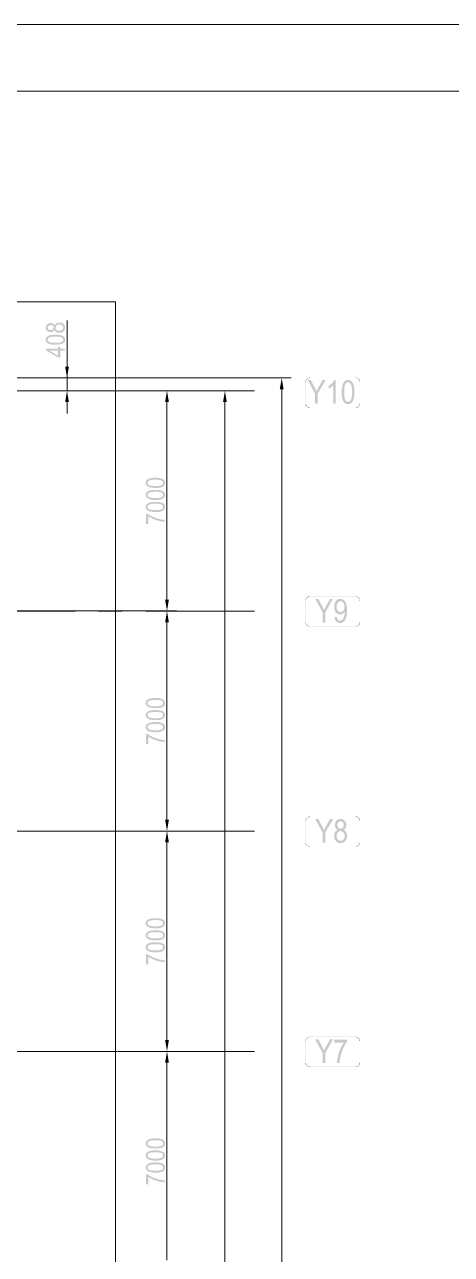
# Model space of a CAD drawing. Header units: millimetres. Extents: x 51.5 to 74.8, y 0.8 to 17.2.
# Drawn here: x 60.19 to 61.97, y 12.11 to 17.22 of the extents above; entities that cross this region are included whole.
import ezdxf

# ---------------------------------------------------------------- set-up
doc = ezdxf.new("R2010")
doc.units = ezdxf.units.MM
doc.layers.add('PDF_Geomertry', color=7, linetype='Continuous')
doc.layers.add('PDF_Solid Fills', color=7, linetype='Continuous')

msp = doc.modelspace()

# ---------------------------------------------------------------- hatches: boundary and pattern name
at = {"layer": 'PDF_Solid Fills', "transparency": 33554559}
h = msp.add_hatch(color=256, dxfattribs=at)
h.paths.add_polyline_path([(60.3159, 15.9505), (60.3148, 15.9481), (60.3118, 15.9445), (60.3098, 15.9433), (60.3077, 15.942), (60.3029, 15.9409), (60.2998, 15.9409), (60.2954, 15.9409), (60.2882, 15.9436), (60.2854, 15.9462), (60.2826, 15.9488), (60.2797, 15.9554), (60.2797, 15.9594), (60.2797, 15.9634), (60.2826, 15.9701), (60.2855, 15.9727), (60.2883, 15.9755), (60.2957, 15.9781), (60.3002, 15.9781), (60.303, 15.9781), (60.3079, 15.9769), (60.3098, 15.9758), (60.3118, 15.9745), (60.3148, 15.9711), (60.3159, 15.9687), (60.317, 15.9715), (60.3208, 15.9761), (60.3234, 15.9776), (60.3259, 15.9791), (60.3323, 15.9808), (60.3361, 15.9808), (60.3413, 15.9808), (60.35, 15.9777), (60.3533, 15.9747), (60.3566, 15.9716), (60.3598, 15.9641), (60.3598, 15.9595), (60.3598, 15.9549), (60.3566, 15.9474), (60.3533, 15.9444), (60.35, 15.9413), (60.3412, 15.9383), (60.3358, 15.9383), (60.3319, 15.9383), (60.3254, 15.9399), (60.3229, 15.9415), (60.3202, 15.9431), (60.3168, 15.9476)])
h.paths.add_polyline_path([(60.3359, 15.9463), (60.3395, 15.9463), (60.3454, 15.9483), (60.3475, 15.9502), (60.3497, 15.9522), (60.3519, 15.9569), (60.3519, 15.9595), (60.3519, 15.9623), (60.3498, 15.9669), (60.3476, 15.9688), (60.3455, 15.9708), (60.3398, 15.9726), (60.3362, 15.9726), (60.3326, 15.9726), (60.3268, 15.9706), (60.3245, 15.9687), (60.3223, 15.9668), (60.3201, 15.962), (60.3201, 15.9594), (60.3201, 15.9566), (60.3223, 15.952), (60.3245, 15.9501), (60.3268, 15.9483), (60.3325, 15.9463)])
h.paths.add_polyline_path([(60.2995, 15.949), (60.3025, 15.949), (60.307, 15.9505), (60.3087, 15.952), (60.3105, 15.9536), (60.3122, 15.9573), (60.3122, 15.9595), (60.3122, 15.9618), (60.3105, 15.9655), (60.3088, 15.967), (60.3072, 15.9686), (60.3029, 15.9701), (60.3001, 15.9701), (60.2975, 15.9701), (60.2929, 15.9684), (60.2912, 15.9669), (60.2894, 15.9654), (60.2877, 15.9616), (60.2877, 15.9594), (60.2877, 15.9573), (60.2894, 15.9536), (60.2911, 15.952), (60.2927, 15.9505), (60.297, 15.949)])
h = msp.add_hatch(color=256, dxfattribs=at)
h.paths.add_polyline_path([(60.3198, 15.8883), (60.31, 15.8883), (60.295, 15.8909), (60.29, 15.8936), (60.2848, 15.8962), (60.2797, 15.9041), (60.2797, 15.9093), (60.2797, 15.914), (60.2838, 15.9212), (60.288, 15.9238), (60.293, 15.927), (60.3088, 15.9302), (60.3198, 15.9302), (60.3297, 15.9302), (60.3445, 15.9276), (60.3497, 15.9249), (60.3548, 15.9223), (60.3598, 15.9144), (60.3598, 15.9093), (60.3598, 15.9045), (60.3554, 15.897), (60.3509, 15.8941), (60.3463, 15.8912), (60.3309, 15.8883)])
h.paths.add_polyline_path([(60.3198, 15.8963), (60.3294, 15.8963), (60.3422, 15.8981), (60.3454, 15.8999), (60.3487, 15.9019), (60.3519, 15.9066), (60.3519, 15.9094), (60.3519, 15.9122), (60.3487, 15.9168), (60.3454, 15.9186), (60.342, 15.9204), (60.3293, 15.9222), (60.3198, 15.9222), (60.3102, 15.9222), (60.2975, 15.9204), (60.2941, 15.9186), (60.2909, 15.9166), (60.2877, 15.9119), (60.2877, 15.909), (60.2877, 15.9063), (60.2909, 15.9018), (60.2943, 15.8999), (60.2976, 15.8981), (60.3104, 15.8963)])
h = msp.add_hatch(color=256, dxfattribs=at)
h.paths.add_polyline_path([(60.3586, 15.8636), (60.3398, 15.8636), (60.3398, 15.8356), (60.3309, 15.8356), (60.2801, 15.8649), (60.2801, 15.8715), (60.3309, 15.8715), (60.3309, 15.8802), (60.3398, 15.8802), (60.3398, 15.8715), (60.3586, 15.8715)])
h.paths.add_polyline_path([(60.3309, 15.8636), (60.2955, 15.8636), (60.3309, 15.8434)])
for points in [[(61.3997, 15.643), (61.3997, 15.6845), (61.3687, 15.7411), (61.3816, 15.7411), (61.3975, 15.7116), (61.3998, 15.7072), (61.404, 15.699), (61.4057, 15.6951), (61.4075, 15.6988), (61.4119, 15.7076), (61.4145, 15.7123), (61.4301, 15.7411), (61.4425, 15.7411), (61.4104, 15.6845), (61.4104, 15.643)], [(61.4851, 15.643), (61.4752, 15.643), (61.4752, 15.7197), (61.4734, 15.7177), (61.4688, 15.7137), (61.4661, 15.7116), (61.4632, 15.7095), (61.4579, 15.7063), (61.4554, 15.7052), (61.4554, 15.717), (61.4595, 15.7193), (61.4668, 15.7249), (61.4698, 15.7284), (61.473, 15.7318), (61.4773, 15.7383), (61.4787, 15.7415), (61.4851, 15.7415)], [(60.7061, 15.1433), (60.6968, 15.1433), (60.6968, 15.1849), (60.7043, 15.1849), (60.7104, 15.1802), (60.7261, 15.172), (60.7358, 15.1686), (60.7455, 15.1649), (60.7647, 15.1609), (60.7743, 15.1604), (60.7743, 15.1523), (60.7693, 15.1524), (60.7579, 15.154), (60.7512, 15.1554), (60.7447, 15.1569), (60.7322, 15.1609), (60.7262, 15.1636), (60.7204, 15.1662), (60.7102, 15.1718), (60.7061, 15.1747)], [(61.4309, 14.7331), (61.4309, 14.7747), (61.4, 14.8312), (61.4129, 14.8312), (61.4287, 14.8018), (61.4311, 14.7973), (61.4352, 14.7891), (61.4369, 14.7851), (61.4387, 14.789), (61.4432, 14.7976), (61.4458, 14.8024), (61.4613, 14.8312), (61.4737, 14.8312), (61.4416, 14.7747), (61.4416, 14.7331)], [(60.7061, 14.2276), (60.6968, 14.2276), (60.6968, 14.2691), (60.7043, 14.2691), (60.7104, 14.2645), (60.7261, 14.2563), (60.7358, 14.2527), (60.7455, 14.2493), (60.7647, 14.2452), (60.7743, 14.2447), (60.7743, 14.2366), (60.7693, 14.2366), (60.7579, 14.2381), (60.7512, 14.2397), (60.7447, 14.2412), (60.7322, 14.2452), (60.7262, 14.2479), (60.7204, 14.2504), (60.7102, 14.2559), (60.7061, 14.259)], [(61.4309, 13.8173), (61.4309, 13.859), (61.4, 13.9155), (61.4129, 13.9155), (61.4287, 13.8859), (61.4311, 13.8816), (61.4352, 13.8733), (61.4369, 13.8694), (61.4387, 13.8733), (61.4432, 13.8819), (61.4458, 13.8868), (61.4613, 13.9155), (61.4737, 13.9155), (61.4416, 13.859), (61.4416, 13.8173)], [(60.7061, 13.3118), (60.6968, 13.3118), (60.6968, 13.3534), (60.7043, 13.3534), (60.7104, 13.3488), (60.7261, 13.3406), (60.7358, 13.337), (60.7455, 13.3336), (60.7647, 13.3294), (60.7743, 13.329), (60.7743, 13.3208), (60.7693, 13.3209), (60.7579, 13.3224), (60.7512, 13.324), (60.7447, 13.3254), (60.7322, 13.3295), (60.7262, 13.332), (60.7204, 13.3347), (60.7102, 13.3402), (60.7061, 13.3433)], [(61.4309, 12.9011), (61.4309, 12.9426), (61.4, 12.9991), (61.4129, 12.9991), (61.4287, 12.9695), (61.4311, 12.9652), (61.4352, 12.9569), (61.4369, 12.953), (61.4387, 12.9569), (61.4432, 12.9655), (61.4458, 12.9704), (61.4613, 12.9991), (61.4737, 12.9991), (61.4416, 12.9426), (61.4416, 12.9011)], [(61.4797, 12.9862), (61.4797, 12.9979), (61.5318, 12.9979), (61.5318, 12.9884), (61.5259, 12.9809), (61.5157, 12.9612), (61.5113, 12.9491), (61.5069, 12.9369), (61.5018, 12.9129), (61.5011, 12.9011), (61.4911, 12.9011), (61.4911, 12.9072), (61.493, 12.9215), (61.495, 12.9297), (61.4968, 12.9379), (61.5019, 12.9536), (61.5051, 12.9609), (61.5083, 12.9684), (61.5152, 12.9811), (61.519, 12.9862)], [(60.7061, 12.3961), (60.6968, 12.3961), (60.6968, 12.4377), (60.7043, 12.4377), (60.7104, 12.433), (60.7261, 12.4248), (60.7358, 12.4213), (60.7455, 12.4177), (60.7647, 12.4137), (60.7743, 12.4131), (60.7743, 12.4051), (60.7693, 12.4051), (60.7579, 12.4068), (60.7512, 12.4081), (60.7447, 12.4097), (60.7322, 12.4137), (60.7262, 12.4163), (60.7204, 12.419), (60.7102, 12.4245), (60.7061, 12.4274)]]:
    msp.add_hatch(color=256, dxfattribs=at).paths.add_polyline_path(points)
h = msp.add_hatch(color=256, dxfattribs=at)
h.paths.add_polyline_path([(61.5104, 15.6913), (61.5104, 15.7037), (61.5137, 15.7224), (61.517, 15.7288), (61.5204, 15.7352), (61.5302, 15.7415), (61.5366, 15.7415), (61.5425, 15.7415), (61.5515, 15.7363), (61.5548, 15.7312), (61.5588, 15.7249), (61.5629, 15.7051), (61.5629, 15.6913), (61.5629, 15.6791), (61.5595, 15.6605), (61.5562, 15.6541), (61.5529, 15.6477), (61.543, 15.6413), (61.5365, 15.6413), (61.5308, 15.6413), (61.5213, 15.6469), (61.5177, 15.6526), (61.514, 15.6581), (61.5104, 15.6776)])
h.paths.add_polyline_path([(61.5205, 15.6915), (61.5205, 15.6795), (61.5227, 15.6634), (61.5251, 15.6594), (61.5273, 15.6554), (61.5333, 15.6512), (61.5369, 15.6512), (61.5402, 15.6512), (61.5459, 15.6554), (61.5482, 15.6595), (61.5505, 15.6636), (61.5527, 15.6795), (61.5527, 15.6915), (61.5527, 15.7034), (61.5505, 15.7194), (61.5482, 15.7236), (61.5458, 15.7276), (61.54, 15.7316), (61.5362, 15.7316), (61.5329, 15.7316), (61.5273, 15.7274), (61.525, 15.7234), (61.5227, 15.7193), (61.5205, 15.7033)])
h = msp.add_hatch(color=256, dxfattribs=at)
h.paths.add_polyline_path([(60.7355, 15.2929), (60.7257, 15.2929), (60.7107, 15.2955), (60.7057, 15.2981), (60.7005, 15.3009), (60.6954, 15.3087), (60.6954, 15.314), (60.6954, 15.3186), (60.6995, 15.3258), (60.7037, 15.3284), (60.7087, 15.3318), (60.7245, 15.3349), (60.7355, 15.3349), (60.7454, 15.3349), (60.7602, 15.3323), (60.7654, 15.3297), (60.7705, 15.3269), (60.7755, 15.3191), (60.7755, 15.3138), (60.7755, 15.3093), (60.7711, 15.3016), (60.7666, 15.2987), (60.762, 15.2958), (60.7466, 15.2929)])
h.paths.add_polyline_path([(60.7355, 15.3009), (60.7451, 15.3009), (60.7579, 15.3029), (60.7611, 15.3047), (60.7644, 15.3065), (60.7676, 15.3112), (60.7676, 15.3141), (60.7676, 15.3168), (60.7644, 15.3213), (60.7611, 15.3231), (60.7577, 15.3249), (60.745, 15.3268), (60.7355, 15.3268), (60.7259, 15.3268), (60.7132, 15.3249), (60.7098, 15.3231), (60.7066, 15.3213), (60.7034, 15.3165), (60.7034, 15.3136), (60.7034, 15.3109), (60.7066, 15.3065), (60.71, 15.3045), (60.7133, 15.3027), (60.7261, 15.3009)])
h = msp.add_hatch(color=256, dxfattribs=at)
h.paths.add_polyline_path([(60.7355, 15.2429), (60.7257, 15.2429), (60.7107, 15.2455), (60.7057, 15.2481), (60.7005, 15.2508), (60.6954, 15.2587), (60.6954, 15.2638), (60.6954, 15.2686), (60.6995, 15.2758), (60.7037, 15.2784), (60.7087, 15.2816), (60.7245, 15.2848), (60.7355, 15.2848), (60.7454, 15.2848), (60.7602, 15.2822), (60.7654, 15.2795), (60.7705, 15.2769), (60.7755, 15.269), (60.7755, 15.2638), (60.7755, 15.2591), (60.7711, 15.2516), (60.7666, 15.2487), (60.762, 15.2458), (60.7466, 15.2429)])
h.paths.add_polyline_path([(60.7355, 15.2509), (60.7451, 15.2509), (60.7579, 15.2527), (60.7611, 15.2545), (60.7644, 15.2565), (60.7676, 15.2612), (60.7676, 15.264), (60.7676, 15.2668), (60.7644, 15.2713), (60.7611, 15.2731), (60.7577, 15.2749), (60.745, 15.2768), (60.7355, 15.2768), (60.7259, 15.2768), (60.7132, 15.2749), (60.7098, 15.2731), (60.7066, 15.2712), (60.7034, 15.2665), (60.7034, 15.2636), (60.7034, 15.2609), (60.7066, 15.2563), (60.71, 15.2545), (60.7133, 15.2527), (60.7261, 15.2509)])
h = msp.add_hatch(color=256, dxfattribs=at)
h.paths.add_polyline_path([(60.7355, 15.1927), (60.7257, 15.1927), (60.7107, 15.1955), (60.7057, 15.1981), (60.7005, 15.2008), (60.6954, 15.2087), (60.6954, 15.2138), (60.6954, 15.2184), (60.6995, 15.2258), (60.7037, 15.2284), (60.7087, 15.2316), (60.7245, 15.2348), (60.7355, 15.2348), (60.7454, 15.2348), (60.7602, 15.2322), (60.7654, 15.2295), (60.7705, 15.2269), (60.7755, 15.219), (60.7755, 15.2137), (60.7755, 15.2091), (60.7711, 15.2016), (60.7666, 15.1987), (60.762, 15.1956), (60.7466, 15.1927)])
h.paths.add_polyline_path([(60.7355, 15.2009), (60.7451, 15.2009), (60.7579, 15.2027), (60.7611, 15.2045), (60.7644, 15.2063), (60.7676, 15.2111), (60.7676, 15.214), (60.7676, 15.2168), (60.7644, 15.2212), (60.7611, 15.223), (60.7577, 15.2249), (60.745, 15.2268), (60.7355, 15.2268), (60.7259, 15.2268), (60.7132, 15.2248), (60.7098, 15.223), (60.7066, 15.2212), (60.7034, 15.2165), (60.7034, 15.2136), (60.7034, 15.2108), (60.7066, 15.2063), (60.71, 15.2045), (60.7133, 15.2027), (60.7261, 15.2009)])
h = msp.add_hatch(color=256, dxfattribs=at)
h.paths.add_polyline_path([(61.4805, 14.7558), (61.49, 14.7569), (61.4912, 14.7491), (61.4979, 14.7413), (61.5034, 14.7413), (61.5059, 14.7413), (61.5104, 14.743), (61.5125, 14.7448), (61.5145, 14.7465), (61.5179, 14.7524), (61.5193, 14.7568), (61.5208, 14.7611), (61.5222, 14.7712), (61.5222, 14.7769), (61.5222, 14.7793), (61.5207, 14.7763), (61.5165, 14.7716), (61.5138, 14.7699), (61.5112, 14.7681), (61.5059, 14.7665), (61.5032, 14.7665), (61.4983, 14.7665), (61.4897, 14.7706), (61.4862, 14.7749), (61.4826, 14.7793), (61.479, 14.7911), (61.479, 14.7986), (61.479, 14.8062), (61.4827, 14.8183), (61.4865, 14.8227), (61.4901, 14.8272), (61.4991, 14.8316), (61.5044, 14.8316), (61.5082, 14.8316), (61.5152, 14.8291), (61.5184, 14.8266), (61.5218, 14.8243), (61.5268, 14.8169), (61.5286, 14.812), (61.5302, 14.8073), (61.532, 14.7934), (61.532, 14.7843), (61.532, 14.7743), (61.5301, 14.7586), (61.5283, 14.7529), (61.5263, 14.7473), (61.5212, 14.7391), (61.5179, 14.7366), (61.5145, 14.734), (61.5073, 14.7315), (61.5033, 14.7315), (61.4986, 14.7315), (61.4909, 14.7345), (61.4879, 14.7377), (61.4848, 14.7408), (61.4811, 14.7499)])
h.paths.add_polyline_path([(61.5211, 14.7991), (61.5211, 14.8044), (61.5187, 14.8127), (61.5163, 14.8156), (61.514, 14.8187), (61.5086, 14.8218), (61.5055, 14.8218), (61.5023, 14.8218), (61.4966, 14.8186), (61.4941, 14.8152), (61.4916, 14.812), (61.4891, 14.8034), (61.4891, 14.7981), (61.4891, 14.7933), (61.4915, 14.7856), (61.4938, 14.7827), (61.4963, 14.7799), (61.502, 14.777), (61.5054, 14.777), (61.5086, 14.777), (61.5143, 14.7799), (61.5165, 14.7827), (61.5187, 14.7856), (61.5211, 14.7938)])
h = msp.add_hatch(color=256, dxfattribs=at)
h.paths.add_polyline_path([(60.7355, 14.3772), (60.7257, 14.3772), (60.7107, 14.3798), (60.7057, 14.3824), (60.7005, 14.3851), (60.6954, 14.393), (60.6954, 14.3981), (60.6954, 14.4029), (60.6995, 14.4101), (60.7037, 14.4127), (60.7087, 14.4159), (60.7245, 14.4191), (60.7355, 14.4191), (60.7454, 14.4191), (60.7602, 14.4165), (60.7654, 14.4138), (60.7705, 14.4112), (60.7755, 14.4033), (60.7755, 14.3981), (60.7755, 14.3934), (60.7711, 14.3859), (60.7666, 14.383), (60.762, 14.3801), (60.7466, 14.3772)])
h.paths.add_polyline_path([(60.7355, 14.3852), (60.7451, 14.3852), (60.7579, 14.387), (60.7611, 14.3888), (60.7644, 14.3908), (60.7676, 14.3955), (60.7676, 14.3983), (60.7676, 14.4011), (60.7644, 14.4056), (60.7611, 14.4074), (60.7577, 14.4093), (60.745, 14.4111), (60.7355, 14.4111), (60.7259, 14.4111), (60.7132, 14.4093), (60.7098, 14.4074), (60.7066, 14.4055), (60.7034, 14.4008), (60.7034, 14.3979), (60.7034, 14.3952), (60.7066, 14.3906), (60.71, 14.3888), (60.7133, 14.387), (60.7261, 14.3852)])
h = msp.add_hatch(color=256, dxfattribs=at)
h.paths.add_polyline_path([(60.7355, 14.327), (60.7257, 14.327), (60.7107, 14.3298), (60.7057, 14.3324), (60.7005, 14.3351), (60.6954, 14.343), (60.6954, 14.3481), (60.6954, 14.3527), (60.6995, 14.3601), (60.7037, 14.3627), (60.7087, 14.3659), (60.7245, 14.3691), (60.7355, 14.3691), (60.7454, 14.3691), (60.7602, 14.3665), (60.7654, 14.3638), (60.7705, 14.3612), (60.7755, 14.3533), (60.7755, 14.348), (60.7755, 14.3434), (60.7711, 14.3359), (60.7666, 14.333), (60.762, 14.3299), (60.7466, 14.327)])
h.paths.add_polyline_path([(60.7355, 14.3352), (60.7451, 14.3352), (60.7579, 14.337), (60.7611, 14.3388), (60.7644, 14.3406), (60.7676, 14.3454), (60.7676, 14.3483), (60.7676, 14.3511), (60.7644, 14.3555), (60.7611, 14.3573), (60.7577, 14.3593), (60.745, 14.3611), (60.7355, 14.3611), (60.7259, 14.3611), (60.7132, 14.3591), (60.7098, 14.3573), (60.7066, 14.3555), (60.7034, 14.3508), (60.7034, 14.3479), (60.7034, 14.3451), (60.7066, 14.3406), (60.71, 14.3388), (60.7133, 14.337), (60.7261, 14.3352)])
h = msp.add_hatch(color=256, dxfattribs=at)
h.paths.add_polyline_path([(60.7355, 14.277), (60.7257, 14.277), (60.7107, 14.2797), (60.7057, 14.2823), (60.7005, 14.2851), (60.6954, 14.2929), (60.6954, 14.2981), (60.6954, 14.3027), (60.6995, 14.3099), (60.7037, 14.3126), (60.7087, 14.3158), (60.7245, 14.3191), (60.7355, 14.3191), (60.7454, 14.3191), (60.7602, 14.3165), (60.7654, 14.3137), (60.7705, 14.3111), (60.7755, 14.3033), (60.7755, 14.298), (60.7755, 14.2934), (60.7711, 14.2858), (60.7666, 14.2829), (60.762, 14.2799), (60.7466, 14.277)])
h.paths.add_polyline_path([(60.7355, 14.2851), (60.7451, 14.2851), (60.7579, 14.287), (60.7611, 14.2888), (60.7644, 14.2906), (60.7676, 14.2954), (60.7676, 14.2983), (60.7676, 14.3009), (60.7644, 14.3055), (60.7611, 14.3073), (60.7577, 14.3091), (60.745, 14.3109), (60.7355, 14.3109), (60.7259, 14.3109), (60.7132, 14.3091), (60.7098, 14.3073), (60.7066, 14.3055), (60.7034, 14.3006), (60.7034, 14.2977), (60.7034, 14.2951), (60.7066, 14.2905), (60.71, 14.2887), (60.7133, 14.2869), (60.7261, 14.2851)])
h = msp.add_hatch(color=256, dxfattribs=at)
h.paths.add_polyline_path([(61.4943, 13.8706), (61.4913, 13.872), (61.4868, 13.8758), (61.4852, 13.8783), (61.4838, 13.8808), (61.4823, 13.887), (61.4823, 13.8906), (61.4823, 13.8963), (61.4855, 13.9054), (61.4888, 13.9088), (61.4922, 13.9123), (61.5005, 13.9159), (61.5054, 13.9159), (61.5105, 13.9159), (61.5188, 13.9123), (61.5222, 13.9087), (61.5255, 13.9052), (61.5288, 13.8959), (61.5288, 13.8904), (61.5288, 13.8868), (61.5273, 13.8808), (61.5259, 13.8783), (61.5244, 13.8759), (61.52, 13.872), (61.5169, 13.8706), (61.5207, 13.8693), (61.5262, 13.8645), (61.5282, 13.8613), (61.5301, 13.8581), (61.532, 13.8501), (61.532, 13.8454), (61.532, 13.8388), (61.5283, 13.8281), (61.5244, 13.824), (61.5207, 13.8198), (61.5112, 13.8156), (61.5057, 13.8156), (61.5, 13.8156), (61.4904, 13.8198), (61.4866, 13.824), (61.4829, 13.8281), (61.479, 13.839), (61.479, 13.8458), (61.479, 13.8506), (61.4811, 13.8588), (61.483, 13.862), (61.4851, 13.8652), (61.4907, 13.8695)])
h.paths.add_polyline_path([(61.4891, 13.8456), (61.4891, 13.8412), (61.4916, 13.834), (61.494, 13.8312), (61.4965, 13.8284), (61.5022, 13.8256), (61.5057, 13.8256), (61.509, 13.8256), (61.5148, 13.8283), (61.5172, 13.8309), (61.5195, 13.8337), (61.5219, 13.8408), (61.5219, 13.8454), (61.5219, 13.8498), (61.5195, 13.8572), (61.517, 13.8598), (61.5147, 13.8626), (61.5087, 13.8654), (61.5054, 13.8654), (61.5019, 13.8654), (61.4962, 13.8626), (61.4938, 13.8599), (61.4915, 13.8572), (61.4891, 13.8501)])
h.paths.add_polyline_path([(61.4923, 13.8911), (61.4923, 13.8874), (61.4943, 13.8818), (61.4962, 13.8795), (61.4982, 13.8774), (61.5029, 13.8754), (61.5057, 13.8754), (61.5083, 13.8754), (61.513, 13.8774), (61.5148, 13.8795), (61.5168, 13.8816), (61.5187, 13.887), (61.5187, 13.8904), (61.5187, 13.8938), (61.5168, 13.8994), (61.5148, 13.9016), (61.5129, 13.9038), (61.5082, 13.9059), (61.5055, 13.9059), (61.5027, 13.9059), (61.4982, 13.9038), (61.4962, 13.9018), (61.4943, 13.8995), (61.4923, 13.8943)])
h = msp.add_hatch(color=256, dxfattribs=at)
h.paths.add_polyline_path([(60.7355, 13.4613), (60.7257, 13.4613), (60.7107, 13.4641), (60.7057, 13.4668), (60.7005, 13.4694), (60.6954, 13.4773), (60.6954, 13.4824), (60.6954, 13.487), (60.6995, 13.4944), (60.7037, 13.497), (60.7087, 13.5002), (60.7245, 13.5034), (60.7355, 13.5034), (60.7454, 13.5034), (60.7602, 13.5008), (60.7654, 13.4981), (60.7705, 13.4955), (60.7755, 13.4876), (60.7755, 13.4823), (60.7755, 13.4777), (60.7711, 13.4702), (60.7666, 13.4673), (60.762, 13.4643), (60.7466, 13.4613)])
h.paths.add_polyline_path([(60.7355, 13.4695), (60.7451, 13.4695), (60.7579, 13.4713), (60.7611, 13.4731), (60.7644, 13.4749), (60.7676, 13.4797), (60.7676, 13.4826), (60.7676, 13.4854), (60.7644, 13.4898), (60.7611, 13.4916), (60.7577, 13.4936), (60.745, 13.4954), (60.7355, 13.4954), (60.7259, 13.4954), (60.7132, 13.4934), (60.7098, 13.4916), (60.7066, 13.4898), (60.7034, 13.4851), (60.7034, 13.4822), (60.7034, 13.4794), (60.7066, 13.4749), (60.71, 13.4731), (60.7133, 13.4713), (60.7261, 13.4695)])
h = msp.add_hatch(color=256, dxfattribs=at)
h.paths.add_polyline_path([(60.7355, 13.4113), (60.7257, 13.4113), (60.7107, 13.414), (60.7057, 13.4166), (60.7005, 13.4194), (60.6954, 13.4272), (60.6954, 13.4324), (60.6954, 13.437), (60.6995, 13.4443), (60.7037, 13.4469), (60.7087, 13.4501), (60.7245, 13.4534), (60.7355, 13.4534), (60.7454, 13.4534), (60.7602, 13.4508), (60.7654, 13.448), (60.7705, 13.4454), (60.7755, 13.4376), (60.7755, 13.4323), (60.7755, 13.4277), (60.7711, 13.4201), (60.7666, 13.4172), (60.762, 13.4143), (60.7466, 13.4113)])
h.paths.add_polyline_path([(60.7355, 13.4194), (60.7451, 13.4194), (60.7579, 13.4212), (60.7611, 13.4231), (60.7644, 13.4249), (60.7676, 13.4297), (60.7676, 13.4326), (60.7676, 13.4352), (60.7644, 13.4398), (60.7611, 13.4416), (60.7577, 13.4434), (60.745, 13.4452), (60.7355, 13.4452), (60.7259, 13.4452), (60.7132, 13.4434), (60.7098, 13.4416), (60.7066, 13.4398), (60.7034, 13.4349), (60.7034, 13.432), (60.7034, 13.4294), (60.7066, 13.4248), (60.71, 13.423), (60.7133, 13.4212), (60.7261, 13.4194)])
h = msp.add_hatch(color=256, dxfattribs=at)
h.paths.add_polyline_path([(60.7355, 13.3613), (60.7257, 13.3613), (60.7107, 13.364), (60.7057, 13.3666), (60.7005, 13.3693), (60.6954, 13.3772), (60.6954, 13.3823), (60.6954, 13.387), (60.6995, 13.3943), (60.7037, 13.3969), (60.7087, 13.4001), (60.7245, 13.4033), (60.7355, 13.4033), (60.7454, 13.4033), (60.7602, 13.4006), (60.7654, 13.398), (60.7705, 13.3954), (60.7755, 13.3874), (60.7755, 13.3823), (60.7755, 13.3776), (60.7711, 13.3701), (60.7666, 13.3672), (60.762, 13.3643), (60.7466, 13.3613)])
h.paths.add_polyline_path([(60.7355, 13.3694), (60.7451, 13.3694), (60.7579, 13.3712), (60.7611, 13.373), (60.7644, 13.3749), (60.7676, 13.3797), (60.7676, 13.3824), (60.7676, 13.3852), (60.7644, 13.3898), (60.7611, 13.3916), (60.7577, 13.3934), (60.745, 13.3952), (60.7355, 13.3952), (60.7259, 13.3952), (60.7132, 13.3934), (60.7098, 13.3916), (60.7066, 13.3897), (60.7034, 13.3849), (60.7034, 13.382), (60.7034, 13.3793), (60.7066, 13.3748), (60.71, 13.373), (60.7133, 13.3712), (60.7261, 13.3694)])
h = msp.add_hatch(color=256, dxfattribs=at)
h.paths.add_polyline_path([(60.7355, 12.5456), (60.7257, 12.5456), (60.7107, 12.5483), (60.7057, 12.5509), (60.7005, 12.5537), (60.6954, 12.5615), (60.6954, 12.5668), (60.6954, 12.5713), (60.6995, 12.5786), (60.7037, 12.5812), (60.7087, 12.5844), (60.7245, 12.5877), (60.7355, 12.5877), (60.7454, 12.5877), (60.7602, 12.5851), (60.7654, 12.5823), (60.7705, 12.5797), (60.7755, 12.5719), (60.7755, 12.5666), (60.7755, 12.562), (60.7711, 12.5544), (60.7666, 12.5515), (60.762, 12.5486), (60.7466, 12.5456)])
h.paths.add_polyline_path([(60.7355, 12.5537), (60.7451, 12.5537), (60.7579, 12.5555), (60.7611, 12.5574), (60.7644, 12.5593), (60.7676, 12.564), (60.7676, 12.5669), (60.7676, 12.5695), (60.7644, 12.5741), (60.7611, 12.5759), (60.7577, 12.5777), (60.745, 12.5795), (60.7355, 12.5795), (60.7259, 12.5795), (60.7132, 12.5777), (60.7098, 12.5759), (60.7066, 12.5741), (60.7034, 12.5693), (60.7034, 12.5663), (60.7034, 12.5637), (60.7066, 12.5591), (60.71, 12.5573), (60.7133, 12.5555), (60.7261, 12.5537)])
h = msp.add_hatch(color=256, dxfattribs=at)
h.paths.add_polyline_path([(60.7355, 12.4956), (60.7257, 12.4956), (60.7107, 12.4983), (60.7057, 12.5009), (60.7005, 12.5036), (60.6954, 12.5115), (60.6954, 12.5166), (60.6954, 12.5213), (60.6995, 12.5286), (60.7037, 12.5312), (60.7087, 12.5344), (60.7245, 12.5376), (60.7355, 12.5376), (60.7454, 12.5376), (60.7602, 12.5349), (60.7654, 12.5323), (60.7705, 12.5297), (60.7755, 12.5218), (60.7755, 12.5166), (60.7755, 12.5119), (60.7711, 12.5044), (60.7666, 12.5015), (60.762, 12.4986), (60.7466, 12.4956)])
h.paths.add_polyline_path([(60.7355, 12.5037), (60.7451, 12.5037), (60.7579, 12.5055), (60.7611, 12.5073), (60.7644, 12.5093), (60.7676, 12.514), (60.7676, 12.5168), (60.7676, 12.5195), (60.7644, 12.5241), (60.7611, 12.5259), (60.7577, 12.5277), (60.745, 12.5295), (60.7355, 12.5295), (60.7259, 12.5295), (60.7132, 12.5277), (60.7098, 12.5258), (60.7066, 12.524), (60.7034, 12.5193), (60.7034, 12.5163), (60.7034, 12.5136), (60.7066, 12.5091), (60.71, 12.5073), (60.7133, 12.5055), (60.7261, 12.5037)])
h = msp.add_hatch(color=256, dxfattribs=at)
h.paths.add_polyline_path([(60.7355, 12.4455), (60.7257, 12.4455), (60.7107, 12.4481), (60.7057, 12.4509), (60.7005, 12.4536), (60.6954, 12.4615), (60.6954, 12.4666), (60.6954, 12.4712), (60.6995, 12.4784), (60.7037, 12.4812), (60.7087, 12.4844), (60.7245, 12.4876), (60.7355, 12.4876), (60.7454, 12.4876), (60.7602, 12.4849), (60.7654, 12.4823), (60.7705, 12.4797), (60.7755, 12.4718), (60.7755, 12.4665), (60.7755, 12.4619), (60.7711, 12.4544), (60.7666, 12.4515), (60.762, 12.4484), (60.7466, 12.4455)])
h.paths.add_polyline_path([(60.7355, 12.4537), (60.7451, 12.4537), (60.7579, 12.4555), (60.7611, 12.4573), (60.7644, 12.4591), (60.7676, 12.4638), (60.7676, 12.4668), (60.7676, 12.4694), (60.7644, 12.474), (60.7611, 12.4758), (60.7577, 12.4776), (60.745, 12.4795), (60.7355, 12.4795), (60.7259, 12.4795), (60.7132, 12.4776), (60.7098, 12.4758), (60.7066, 12.474), (60.7034, 12.4693), (60.7034, 12.4662), (60.7034, 12.4636), (60.7066, 12.4591), (60.71, 12.4573), (60.7133, 12.4555), (60.7261, 12.4537)])

# ---------------------------------------------------------------- linework, layer by layer
at = {"layer": 'PDF_Geomertry', "lineweight": 0}
for points in [[(51.4723, 0.7526), (74.7593, 0.7526), (74.7593, 17.2198), (51.4723, 17.2198), (51.4723, 0.7526)], [(51.7495, 1.0298), (74.482, 1.0298), (74.482, 16.9426), (51.7495, 16.9426), (51.7495, 1.0298)], [(57.7201, 16.0665), (60.5695, 16.0665), (60.5695, 10.7274), (57.7201, 10.7274), (57.7201, 16.0665)], [(60.8229, 14.7812), (60.0509, 14.7812)], [(60.8229, 13.8655), (60.0513, 13.8655)], [(60.7836, 13.8655), (60.7836, 13.8655)], [(60.8229, 12.9497), (60.0513, 12.9497)]]:
    msp.add_lwpolyline(points, close=True, dxfattribs=at)
for points in [[(60.3679, 15.697), (60.3679, 15.697), (60.3679, 15.7504), (60.3679, 15.9886)], [(60.3679, 15.7974), (60.3679, 15.8445)], [(61.2998, 15.7504), (60.0848, 15.7504), (60.4072, 15.7504)], [(61.2607, 15.7504), (61.2607, 15.7504)], [(61.2607, 7.1829), (61.2607, 15.7033)], [(60.4012, 15.6966), (59.9107, 15.6966)], [(60.0513, 15.697), (61.0637, 15.697)], [(60.4072, 15.697), (60.0513, 15.697), (60.8229, 15.697)], [(60.5975, 15.6966), (60.4993, 15.6966)], [(61.147, 15.6966), (60.6955, 15.6966)], [(60.7836, 15.697), (60.7836, 15.697)], [(61.0244, 15.697), (61.0244, 15.697)], [(60.3679, 15.6498), (60.3679, 15.6027)], [(60.7836, 14.8283), (60.7836, 15.6498)], [(61.0244, 7.2362), (61.0244, 15.6498)], [(60.4012, 14.7809), (59.9107, 14.7809)], [(60.5975, 14.7809), (60.4993, 14.7809)], [(61.147, 14.7809), (60.6955, 14.7809)], [(60.7836, 14.7341), (60.7836, 13.9126)], [(60.4012, 13.8652), (59.9107, 13.8652)], [(60.5975, 13.8652), (60.4993, 13.8652)], [(61.147, 13.8652), (60.6955, 13.8652)], [(60.7836, 12.9969), (60.7836, 13.8184)], [(60.4012, 12.9495), (59.9107, 12.9495)], [(60.5975, 12.9495), (60.4993, 12.9495)], [(61.147, 12.9495), (60.6955, 12.9495)], [(60.7836, 12.9026), (60.7836, 12.0811)]]:
    msp.add_lwpolyline(points, dxfattribs=at)
at = {"layer": 'PDF_Solid Fills', "transparency": 33554559}
for points in [[(60.3601, 15.7974), (60.3758, 15.7974), (60.3679, 15.7504)], [(61.2684, 15.7033), (61.2527, 15.7033), (61.2607, 15.7504)], [(61.3595, 15.7327), (61.3609, 15.7401), (61.3604, 15.7327), (61.3618, 15.7397)], [(61.3604, 15.6449), (61.3595, 15.6449), (61.3604, 15.7327), (61.3595, 15.7327)], [(61.3609, 15.7401), (61.3651, 15.7462), (61.3618, 15.7397), (61.3657, 15.7455)], [(61.3651, 15.7462), (61.3712, 15.7502), (61.3657, 15.7455), (61.3715, 15.7494)], [(61.3712, 15.7502), (61.3784, 15.7518), (61.3715, 15.7494), (61.3784, 15.7508)], [(61.3784, 15.7508), (61.3784, 15.7518), (61.5677, 15.7508), (61.5677, 15.7518)], [(61.5677, 15.7518), (61.575, 15.7502), (61.5677, 15.7508), (61.5747, 15.7494)], [(61.575, 15.7502), (61.5812, 15.7462), (61.5747, 15.7494), (61.5805, 15.7455)], [(61.5812, 15.7462), (61.5852, 15.7401), (61.5805, 15.7455), (61.5844, 15.7397)], [(61.5852, 15.7401), (61.5868, 15.7327), (61.5844, 15.7397), (61.5858, 15.7327)], [(61.5858, 15.7327), (61.5868, 15.7327), (61.5858, 15.6449), (61.5868, 15.6449)], [(60.3758, 15.6498), (60.3601, 15.6498), (60.3679, 15.697)], [(60.7915, 15.6498), (60.7758, 15.6498), (60.7836, 15.697)], [(61.0323, 15.6498), (61.0166, 15.6498), (61.0244, 15.697)], [(61.3609, 15.6377), (61.3595, 15.6449), (61.3618, 15.638), (61.3604, 15.6449)], [(61.3651, 15.6316), (61.3609, 15.6377), (61.3657, 15.6322), (61.3618, 15.638)], [(61.3712, 15.6274), (61.3651, 15.6316), (61.3715, 15.6283), (61.3657, 15.6322)], [(61.3784, 15.6261), (61.3712, 15.6274), (61.3784, 15.6269), (61.3715, 15.6283)], [(61.5677, 15.6269), (61.5677, 15.6261), (61.3784, 15.6269), (61.3784, 15.6261)], [(61.575, 15.6274), (61.5677, 15.6261), (61.5747, 15.6283), (61.5677, 15.6269)], [(61.5812, 15.6316), (61.575, 15.6274), (61.5805, 15.6322), (61.5747, 15.6283)], [(61.5852, 15.6377), (61.5812, 15.6316), (61.5844, 15.638), (61.5805, 15.6322)], [(61.5868, 15.6449), (61.5852, 15.6377), (61.5858, 15.6449), (61.5844, 15.638)], [(61.3609, 14.8301), (61.3651, 14.8363), (61.3618, 14.8298), (61.3657, 14.8356)], [(61.3651, 14.8363), (61.3712, 14.8404), (61.3657, 14.8356), (61.3715, 14.8395)], [(61.3712, 14.8404), (61.3784, 14.8418), (61.3715, 14.8395), (61.3784, 14.8409)], [(61.3784, 14.8409), (61.3784, 14.8418), (61.5677, 14.8409), (61.5677, 14.8418)], [(61.5677, 14.8418), (61.575, 14.8404), (61.5677, 14.8409), (61.5747, 14.8395)], [(61.575, 14.8404), (61.5812, 14.8363), (61.5747, 14.8395), (61.5805, 14.8356)], [(61.5812, 14.8363), (61.5852, 14.8301), (61.5805, 14.8356), (61.5844, 14.8298)], [(60.7758, 14.8283), (60.7915, 14.8283), (60.7836, 14.7812)], [(61.3595, 14.8229), (61.3609, 14.8301), (61.3604, 14.8229), (61.3618, 14.8298)], [(61.3604, 14.7351), (61.3595, 14.7351), (61.3604, 14.8229), (61.3595, 14.8229)], [(61.5852, 14.8301), (61.5868, 14.8229), (61.5844, 14.8298), (61.5858, 14.8229)], [(61.5858, 14.8229), (61.5868, 14.8229), (61.5858, 14.7351), (61.5868, 14.7351)], [(60.7915, 14.7341), (60.7758, 14.7341), (60.7836, 14.7812)], [(61.3609, 14.7279), (61.3595, 14.7351), (61.3618, 14.7281), (61.3604, 14.7351)], [(61.5868, 14.7351), (61.5852, 14.7279), (61.5858, 14.7351), (61.5844, 14.7281)], [(61.3651, 14.7216), (61.3609, 14.7279), (61.3657, 14.7223), (61.3618, 14.7281)], [(61.3712, 14.7176), (61.3651, 14.7216), (61.3715, 14.7184), (61.3657, 14.7223)], [(61.3784, 14.7161), (61.3712, 14.7176), (61.3784, 14.717), (61.3715, 14.7184)], [(61.5677, 14.717), (61.5677, 14.7161), (61.3784, 14.717), (61.3784, 14.7161)], [(61.575, 14.7176), (61.5677, 14.7161), (61.5747, 14.7184), (61.5677, 14.717)], [(61.5812, 14.7216), (61.575, 14.7176), (61.5805, 14.7223), (61.5747, 14.7184)], [(61.5852, 14.7279), (61.5812, 14.7216), (61.5844, 14.7281), (61.5805, 14.7223)], [(60.7758, 13.9126), (60.7915, 13.9126), (60.7836, 13.8655)], [(61.3595, 13.9072), (61.3609, 13.9144), (61.3604, 13.9072), (61.3618, 13.914)], [(61.3609, 13.9144), (61.3651, 13.9205), (61.3618, 13.914), (61.3657, 13.9198)], [(61.3651, 13.9205), (61.3712, 13.9247), (61.3657, 13.9198), (61.3715, 13.9238)], [(61.3712, 13.9247), (61.3784, 13.9261), (61.3715, 13.9238), (61.3784, 13.9251)], [(61.3784, 13.9251), (61.3784, 13.9261), (61.5677, 13.9251), (61.5677, 13.9261)], [(61.5677, 13.9261), (61.575, 13.9247), (61.5677, 13.9251), (61.5747, 13.9238)], [(61.575, 13.9247), (61.5812, 13.9205), (61.5747, 13.9238), (61.5805, 13.9198)], [(61.5812, 13.9205), (61.5852, 13.9144), (61.5805, 13.9198), (61.5844, 13.914)], [(61.5852, 13.9144), (61.5868, 13.9072), (61.5844, 13.914), (61.5858, 13.9072)], [(60.7915, 13.8184), (60.7758, 13.8184), (60.7836, 13.8655)], [(61.3604, 13.8193), (61.3595, 13.8193), (61.3604, 13.9072), (61.3595, 13.9072)], [(61.5858, 13.9072), (61.5868, 13.9072), (61.5858, 13.8193), (61.5868, 13.8193)], [(61.3609, 13.812), (61.3595, 13.8193), (61.3618, 13.8124), (61.3604, 13.8193)], [(61.3651, 13.8059), (61.3609, 13.812), (61.3657, 13.8066), (61.3618, 13.8124)], [(61.5852, 13.812), (61.5812, 13.8059), (61.5844, 13.8124), (61.5805, 13.8066)], [(61.5868, 13.8193), (61.5852, 13.812), (61.5858, 13.8193), (61.5844, 13.8124)], [(61.3712, 13.8018), (61.3651, 13.8059), (61.3715, 13.8027), (61.3657, 13.8066)], [(61.3784, 13.8004), (61.3712, 13.8018), (61.3784, 13.8013), (61.3715, 13.8027)], [(61.5677, 13.8013), (61.5677, 13.8004), (61.3784, 13.8013), (61.3784, 13.8004)], [(61.575, 13.8018), (61.5677, 13.8004), (61.5747, 13.8027), (61.5677, 13.8013)], [(61.5812, 13.8059), (61.575, 13.8018), (61.5805, 13.8066), (61.5747, 13.8027)], [(60.7758, 12.9969), (60.7915, 12.9969), (60.7836, 12.9497)], [(61.3595, 12.9913), (61.3609, 12.9987), (61.3604, 12.9913), (61.3618, 12.9983)], [(61.3604, 12.9036), (61.3595, 12.9036), (61.3604, 12.9913), (61.3595, 12.9913)], [(61.3609, 12.9987), (61.3651, 13.0048), (61.3618, 12.9983), (61.3657, 13.0041)], [(61.3651, 13.0048), (61.3712, 13.0088), (61.3657, 13.0041), (61.3715, 13.008)], [(61.3712, 13.0088), (61.3784, 13.0104), (61.3715, 13.008), (61.3784, 13.0094)], [(61.3784, 13.0094), (61.3784, 13.0104), (61.5677, 13.0094), (61.5677, 13.0104)], [(61.5677, 13.0104), (61.575, 13.0088), (61.5677, 13.0094), (61.5747, 13.008)], [(61.575, 13.0088), (61.5812, 13.0048), (61.5747, 13.008), (61.5805, 13.0041)], [(61.5812, 13.0048), (61.5852, 12.9987), (61.5805, 13.0041), (61.5844, 12.9983)], [(61.5852, 12.9987), (61.5868, 12.9913), (61.5844, 12.9983), (61.5858, 12.9913)], [(61.5858, 12.9913), (61.5868, 12.9913), (61.5858, 12.9036), (61.5868, 12.9036)], [(60.7915, 12.9026), (60.7758, 12.9026), (60.7836, 12.9497)], [(61.3609, 12.8963), (61.3595, 12.9036), (61.3618, 12.8966), (61.3604, 12.9036)], [(61.3651, 12.8902), (61.3609, 12.8963), (61.3657, 12.8908), (61.3618, 12.8966)], [(61.3712, 12.8861), (61.3651, 12.8902), (61.3715, 12.8869), (61.3657, 12.8908)], [(61.5812, 12.8902), (61.575, 12.8861), (61.5805, 12.8908), (61.5747, 12.8869)], [(61.5852, 12.8963), (61.5812, 12.8902), (61.5844, 12.8966), (61.5805, 12.8908)], [(61.5868, 12.9036), (61.5852, 12.8963), (61.5858, 12.9036), (61.5844, 12.8966)], [(61.3784, 12.8847), (61.3712, 12.8861), (61.3784, 12.8855), (61.3715, 12.8869)], [(61.5677, 12.8855), (61.5677, 12.8847), (61.3784, 12.8855), (61.3784, 12.8847)], [(61.575, 12.8861), (61.5677, 12.8847), (61.5747, 12.8869), (61.5677, 12.8855)]]:
    msp.add_solid(points, dxfattribs=at)

doc.saveas('drawing.dxf')
